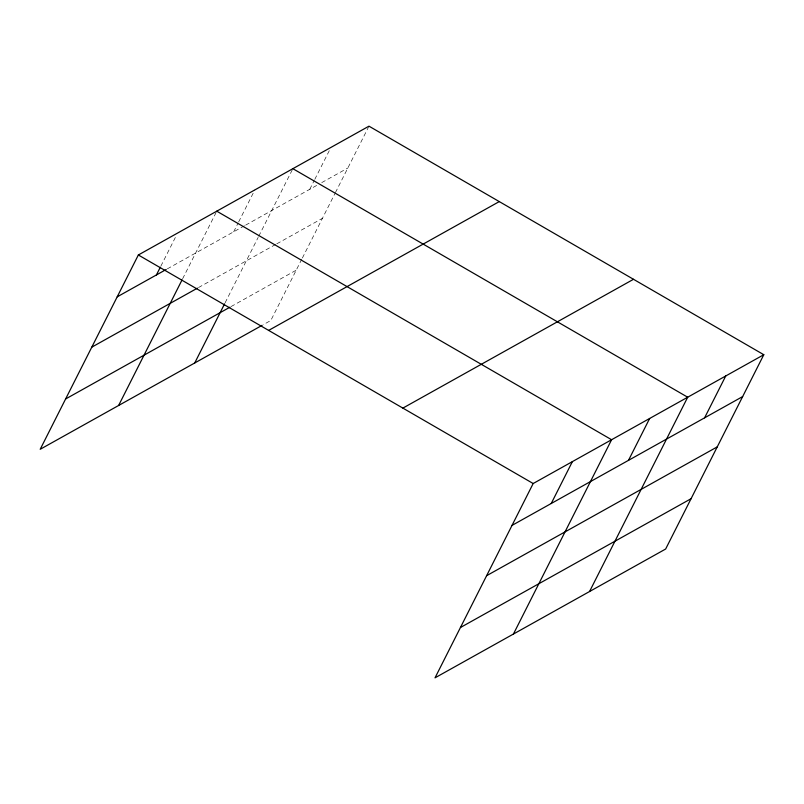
<?xml version="1.0" encoding="UTF-8"?>
<svg xmlns="http://www.w3.org/2000/svg" width="804" height="804" viewBox="0 0 804 804"><rect width="100%" height="100%" fill="white"/><g stroke="black" fill="none" stroke-linecap="round" stroke-linejoin="round"><path stroke-width="0.6" stroke-dasharray="4.02 3.01" d="M160.86 266.134L176.448 235.291M182.629 278.767L216.206 212.286M233.673 231.803L238.125 222.979M238.677 221.884L254.818 189.935M225.14 302.756L258.164 237.371M258.737 236.255L292.867 168.679M309.771 189.292L314.223 180.478M314.786 179.372L330.364 148.529M301.801 259.139L270.827 320.474L263.209 324.726M302.364 258.044L334.836 193.744M335.399 192.628L368.423 127.273M167.302 268.868L244.537 225.723M245.632 225.12L317.389 185.041M321.731 182.608L347.83 168.036M198.467 287.571L275.661 244.456M276.757 243.843L322.414 218.346M230.999 306.605L296.234 270.174"/><path stroke-width="1.21" d="M763.8 354.715L533.173 483.526L435.024 677.832L665.652 549.021L763.8 354.715L368.976 126.168L138.348 254.979L40.2 449.285L262.124 325.339M156.408 274.948L160.308 267.24M118.61 405.487L182.066 279.882M194.719 362.986L224.587 303.852M551.232 503.495L572.378 461.627M513.434 634.034L611.593 439.728L216.758 211.181M628.497 460.34L649.642 418.472M589.543 591.523L687.691 397.216L292.867 168.679M704.595 417.829L725.751 375.97M117.203 296.847L166.207 269.481M91.797 347.157L197.382 288.174M65.606 398.985L229.914 307.208M268.647 330.404L499.264 201.593M402.884 408.1L633.512 279.289M512.027 525.394L742.655 396.583M486.621 575.694L717.238 446.883M460.441 627.522L691.058 498.711M138.348 254.979L533.173 483.526"/></g></svg>
